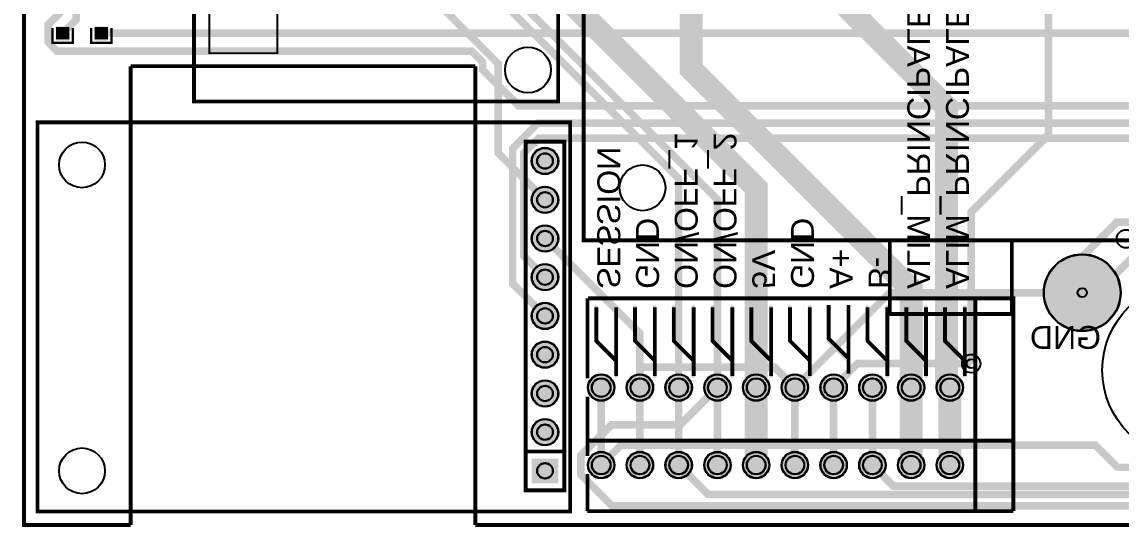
# Model space of a CAD drawing. Header units: millimetres. Extents: x 0 to 119, y 0 to 95.
# Drawn here: x -0.1 to 71.9, y -0.1 to 33 of the extents above; entities that cross this region are included whole.
import ezdxf

# ---------------------------------------------------------------- set-up
doc = ezdxf.new("R2010")
doc.units = ezdxf.units.MM
for name, color, linetype, true_color in [('BoardOutLine', 7, 'Continuous', 0xff00ff), ('BottomLayer', 7, 'Continuous', 0x0000ff), ('BottomSilkLayer', 7, 'Continuous', 0x66cc33), ('BottomSolderMaskLayer', 7, 'Continuous', 0xaa00ff), ('Document', 7, 'Continuous', 0xffffff), ('Hole', 7, 'Continuous', 0x222222), ('Multi-Layer', 7, 'Continuous', 0xc0c0c0), ('TopLayer', 7, 'Continuous', 0xff0000), ('TopPasteMaskLayer', 7, 'Continuous', 0x808080), ('TopSilkLayer', 7, 'Continuous', 0xffcc00), ('TopSolderMaskLayer', 7, 'Continuous', 0x800080)]:
    doc.layers.add(name, color=color, linetype=linetype, true_color=true_color)
doc.styles.get("Standard").update_dxf_attribs({"font": 'arial.ttf'})

msp = doc.modelspace()

# ---------------------------------------------------------------- hatches: boundary and pattern name
at = {"layer": 'BottomSolderMaskLayer'}
for points in [[(33.288, 23.876, 1), (35.038, 23.876, 1)], [(33.288, 21.336, 1), (35.038, 21.336, 1)], [(33.288, 18.796, 1), (35.038, 18.796, 1)], [(66.859, 15.24, 1), (71.909, 15.24, 1)], [(33.288, 16.256, 1), (35.038, 16.256, 1)], [(33.288, 13.716, 1), (35.038, 13.716, 1)], [(33.288, 11.176, 1), (35.038, 11.176, 1)], [(33.288, 8.636, 1), (35.038, 8.636, 1)], [(36.971, 9.017, 1), (38.721, 9.017, 1)], [(39.511, 9.017, 1), (41.261, 9.017, 1)], [(42.051, 9.017, 1), (43.801, 9.017, 1)], [(44.591, 9.017, 1), (46.341, 9.017, 1)], [(47.131, 9.017, 1), (48.881, 9.017, 1)], [(49.671, 9.017, 1), (51.421, 9.017, 1)], [(52.211, 9.017, 1), (53.961, 9.017, 1)], [(54.751, 9.017, 1), (56.501, 9.017, 1)], [(57.291, 9.017, 1), (59.041, 9.017, 1)], [(59.831, 9.017, 1), (61.581, 9.017, 1)], [(33.288, 6.096, 1), (35.038, 6.096, 1)], [(33.286, 2.745), (33.286, 4.367), (35.04, 4.367), (35.04, 2.745)], [(36.971, 3.937, 1), (38.721, 3.937, 1)], [(39.511, 3.937, 1), (41.261, 3.937, 1)], [(42.051, 3.937, 1), (43.801, 3.937, 1)], [(44.591, 3.937, 1), (46.341, 3.937, 1)], [(47.131, 3.937, 1), (48.881, 3.937, 1)], [(49.671, 3.937, 1), (51.421, 3.937, 1)], [(52.211, 3.937, 1), (53.961, 3.937, 1)], [(54.751, 3.937, 1), (56.501, 3.937, 1)], [(57.291, 3.937, 1), (59.041, 3.937, 1)], [(59.831, 3.937, 1), (61.581, 3.937, 1)]]:
    msp.add_hatch(color=256, dxfattribs=at).paths.add_polyline_path(points)
at = {"layer": 'Document'}
for points in [[(38.947, 10.486), (38.947, 10.786), (38.946, 10.803), (38.942, 10.819), (38.937, 10.835), (38.93, 10.849), (38.92, 10.863), (38.909, 10.876), (37.647, 12.139), (37.647, 14.286), (37.646, 14.303), (37.642, 14.319), (37.637, 14.335), (37.63, 14.349), (37.62, 14.363), (37.609, 14.376), (37.597, 14.387), (37.583, 14.396), (37.568, 14.403), (37.553, 14.409), (37.536, 14.412), (37.52, 14.413), (37.503, 14.412), (37.487, 14.409), (37.471, 14.403), (37.456, 14.396), (37.442, 14.387), (37.43, 14.376), (37.419, 14.363), (37.41, 14.349), (37.402, 14.335), (37.397, 14.319), (37.394, 14.303), (37.393, 14.286), (37.393, 12.086), (37.394, 12.069), (37.397, 12.053), (37.402, 12.037), (37.41, 12.022), (37.419, 12.009), (37.43, 11.996), (38.693, 10.733), (38.693, 10.486), (38.694, 10.469), (38.697, 10.453), (38.702, 10.437), (38.71, 10.422), (38.719, 10.409), (38.73, 10.396), (38.742, 10.385), (38.756, 10.376), (38.771, 10.369), (38.787, 10.363), (38.803, 10.36), (38.82, 10.359), (38.836, 10.36), (38.853, 10.363), (38.868, 10.369), (38.883, 10.376), (38.897, 10.385), (38.909, 10.396), (38.92, 10.409), (38.93, 10.422), (38.937, 10.437), (38.942, 10.453), (38.946, 10.469), (38.947, 10.486)], [(38.947, 10.616), (38.947, 14.286), (38.946, 14.303), (38.942, 14.319), (38.937, 14.335), (38.93, 14.349), (38.92, 14.363), (38.909, 14.376), (38.897, 14.387), (38.883, 14.396), (38.868, 14.403), (38.853, 14.409), (38.836, 14.412), (38.82, 14.413), (38.803, 14.412), (38.787, 14.409), (38.771, 14.403), (38.756, 14.396), (38.742, 14.387), (38.73, 14.376), (38.719, 14.363), (38.71, 14.349), (38.702, 14.335), (38.697, 14.319), (38.694, 14.303), (38.693, 14.286), (38.693, 10.616), (38.694, 10.599), (38.697, 10.583), (38.702, 10.567), (38.71, 10.552), (38.719, 10.538), (38.73, 10.526), (38.742, 10.515), (38.756, 10.506), (38.771, 10.498), (38.787, 10.493), (38.803, 10.49), (38.82, 10.489), (38.836, 10.49), (38.853, 10.493), (38.868, 10.498), (38.883, 10.506), (38.897, 10.515), (38.909, 10.526), (38.92, 10.538), (38.93, 10.552), (38.937, 10.567), (38.942, 10.583), (38.946, 10.599), (38.947, 10.616)], [(41.487, 10.486), (41.487, 10.786), (41.486, 10.803), (41.482, 10.819), (41.477, 10.835), (41.47, 10.849), (41.46, 10.863), (41.45, 10.876), (40.187, 12.139), (40.187, 14.286), (40.186, 14.303), (40.182, 14.319), (40.177, 14.335), (40.17, 14.349), (40.16, 14.363), (40.149, 14.376), (40.137, 14.387), (40.123, 14.396), (40.108, 14.403), (40.093, 14.409), (40.076, 14.412), (40.06, 14.413), (40.043, 14.412), (40.027, 14.409), (40.011, 14.403), (39.996, 14.396), (39.982, 14.387), (39.97, 14.376), (39.959, 14.363), (39.95, 14.349), (39.942, 14.335), (39.937, 14.319), (39.934, 14.303), (39.933, 14.286), (39.933, 12.086), (39.934, 12.069), (39.937, 12.053), (39.942, 12.037), (39.95, 12.022), (39.959, 12.009), (39.97, 11.996), (41.233, 10.733), (41.233, 10.486), (41.234, 10.469), (41.237, 10.453), (41.242, 10.437), (41.25, 10.422), (41.259, 10.409), (41.27, 10.396), (41.282, 10.385), (41.296, 10.376), (41.311, 10.369), (41.327, 10.363), (41.343, 10.36), (41.36, 10.359), (41.376, 10.36), (41.393, 10.363), (41.408, 10.369), (41.423, 10.376), (41.437, 10.385), (41.449, 10.396), (41.46, 10.409), (41.47, 10.422), (41.477, 10.437), (41.482, 10.453), (41.486, 10.469), (41.487, 10.486)], [(41.487, 10.616), (41.487, 14.286), (41.486, 14.303), (41.482, 14.319), (41.477, 14.335), (41.47, 14.349), (41.46, 14.363), (41.449, 14.376), (41.437, 14.387), (41.423, 14.396), (41.408, 14.403), (41.393, 14.409), (41.376, 14.412), (41.36, 14.413), (41.343, 14.412), (41.327, 14.409), (41.311, 14.403), (41.296, 14.396), (41.282, 14.387), (41.27, 14.376), (41.259, 14.363), (41.25, 14.349), (41.242, 14.335), (41.237, 14.319), (41.234, 14.303), (41.233, 14.286), (41.233, 10.616), (41.234, 10.599), (41.237, 10.583), (41.242, 10.567), (41.25, 10.552), (41.259, 10.538), (41.27, 10.526), (41.282, 10.515), (41.296, 10.506), (41.311, 10.498), (41.327, 10.493), (41.343, 10.49), (41.36, 10.489), (41.376, 10.49), (41.393, 10.493), (41.408, 10.498), (41.423, 10.506), (41.437, 10.515), (41.449, 10.526), (41.46, 10.538), (41.47, 10.552), (41.477, 10.567), (41.482, 10.583), (41.486, 10.599), (41.487, 10.616)], [(44.027, 10.486), (44.027, 10.786), (44.026, 10.803), (44.022, 10.819), (44.017, 10.835), (44.01, 10.849), (44, 10.863), (43.99, 10.876), (42.727, 12.139), (42.727, 14.286), (42.726, 14.303), (42.722, 14.319), (42.717, 14.335), (42.71, 14.349), (42.7, 14.363), (42.689, 14.376), (42.677, 14.387), (42.663, 14.396), (42.648, 14.403), (42.633, 14.409), (42.616, 14.412), (42.6, 14.413), (42.583, 14.412), (42.567, 14.409), (42.551, 14.403), (42.536, 14.396), (42.522, 14.387), (42.51, 14.376), (42.499, 14.363), (42.49, 14.349), (42.482, 14.335), (42.477, 14.319), (42.474, 14.303), (42.473, 14.286), (42.473, 12.086), (42.474, 12.069), (42.477, 12.053), (42.482, 12.037), (42.49, 12.022), (42.499, 12.009), (42.51, 11.996), (43.773, 10.733), (43.773, 10.486), (43.774, 10.469), (43.777, 10.453), (43.782, 10.437), (43.79, 10.422), (43.799, 10.409), (43.81, 10.396), (43.822, 10.385), (43.836, 10.376), (43.851, 10.369), (43.867, 10.363), (43.883, 10.36), (43.9, 10.359), (43.916, 10.36), (43.933, 10.363), (43.948, 10.369), (43.963, 10.376), (43.977, 10.385), (43.989, 10.396), (44, 10.409), (44.01, 10.422), (44.017, 10.437), (44.022, 10.453), (44.026, 10.469), (44.027, 10.486)], [(44.027, 10.616), (44.027, 14.286), (44.026, 14.303), (44.022, 14.319), (44.017, 14.335), (44.01, 14.349), (44, 14.363), (43.989, 14.376), (43.977, 14.387), (43.963, 14.396), (43.948, 14.403), (43.933, 14.409), (43.916, 14.412), (43.9, 14.413), (43.883, 14.412), (43.867, 14.409), (43.851, 14.403), (43.836, 14.396), (43.822, 14.387), (43.81, 14.376), (43.799, 14.363), (43.79, 14.349), (43.782, 14.335), (43.777, 14.319), (43.774, 14.303), (43.773, 14.286), (43.773, 10.616), (43.774, 10.599), (43.777, 10.583), (43.782, 10.567), (43.79, 10.552), (43.799, 10.538), (43.81, 10.526), (43.822, 10.515), (43.836, 10.506), (43.851, 10.498), (43.867, 10.493), (43.883, 10.49), (43.9, 10.489), (43.916, 10.49), (43.933, 10.493), (43.948, 10.498), (43.963, 10.506), (43.977, 10.515), (43.989, 10.526), (44, 10.538), (44.01, 10.552), (44.017, 10.567), (44.022, 10.583), (44.026, 10.599), (44.027, 10.616)], [(46.567, 10.486), (46.567, 10.786), (46.566, 10.803), (46.562, 10.819), (46.557, 10.835), (46.55, 10.849), (46.54, 10.863), (46.53, 10.876), (45.267, 12.139), (45.267, 14.286), (45.266, 14.303), (45.262, 14.319), (45.257, 14.335), (45.25, 14.349), (45.24, 14.363), (45.23, 14.376), (45.217, 14.387), (45.203, 14.396), (45.188, 14.403), (45.173, 14.409), (45.156, 14.412), (45.14, 14.413), (45.123, 14.412), (45.107, 14.409), (45.091, 14.403), (45.076, 14.396), (45.062, 14.387), (45.05, 14.376), (45.039, 14.363), (45.03, 14.349), (45.022, 14.335), (45.017, 14.319), (45.014, 14.303), (45.013, 14.286), (45.013, 12.086), (45.014, 12.069), (45.017, 12.053), (45.022, 12.037), (45.03, 12.022), (45.039, 12.009), (45.05, 11.996), (46.313, 10.733), (46.313, 10.486), (46.314, 10.469), (46.317, 10.453), (46.322, 10.437), (46.33, 10.422), (46.339, 10.409), (46.35, 10.396), (46.362, 10.385), (46.376, 10.376), (46.391, 10.369), (46.407, 10.363), (46.423, 10.36), (46.44, 10.359), (46.456, 10.36), (46.473, 10.363), (46.488, 10.369), (46.503, 10.376), (46.517, 10.385), (46.53, 10.396), (46.54, 10.409), (46.55, 10.422), (46.557, 10.437), (46.562, 10.453), (46.566, 10.469), (46.567, 10.486)], [(46.567, 10.616), (46.567, 14.286), (46.566, 14.303), (46.562, 14.319), (46.557, 14.335), (46.55, 14.349), (46.54, 14.363), (46.53, 14.376), (46.517, 14.387), (46.503, 14.396), (46.488, 14.403), (46.473, 14.409), (46.456, 14.412), (46.44, 14.413), (46.423, 14.412), (46.407, 14.409), (46.391, 14.403), (46.376, 14.396), (46.362, 14.387), (46.35, 14.376), (46.339, 14.363), (46.33, 14.349), (46.322, 14.335), (46.317, 14.319), (46.314, 14.303), (46.313, 14.286), (46.313, 10.616), (46.314, 10.599), (46.317, 10.583), (46.322, 10.567), (46.33, 10.552), (46.339, 10.538), (46.35, 10.526), (46.362, 10.515), (46.376, 10.506), (46.391, 10.498), (46.407, 10.493), (46.423, 10.49), (46.44, 10.489), (46.456, 10.49), (46.473, 10.493), (46.488, 10.498), (46.503, 10.506), (46.517, 10.515), (46.53, 10.526), (46.54, 10.538), (46.55, 10.552), (46.557, 10.567), (46.562, 10.583), (46.566, 10.599), (46.567, 10.616)], [(49.107, 10.486), (49.107, 10.786), (49.106, 10.803), (49.102, 10.819), (49.097, 10.835), (49.09, 10.849), (49.08, 10.863), (49.07, 10.876), (47.807, 12.139), (47.807, 14.286), (47.806, 14.303), (47.802, 14.319), (47.797, 14.335), (47.79, 14.349), (47.78, 14.363), (47.77, 14.376), (47.757, 14.387), (47.743, 14.396), (47.728, 14.403), (47.713, 14.409), (47.696, 14.412), (47.68, 14.413), (47.663, 14.412), (47.647, 14.409), (47.631, 14.403), (47.616, 14.396), (47.602, 14.387), (47.59, 14.376), (47.579, 14.363), (47.57, 14.349), (47.562, 14.335), (47.557, 14.319), (47.554, 14.303), (47.553, 14.286), (47.553, 12.086), (47.554, 12.069), (47.557, 12.053), (47.562, 12.037), (47.57, 12.022), (47.579, 12.009), (47.59, 11.996), (48.853, 10.733), (48.853, 10.486), (48.854, 10.469), (48.857, 10.453), (48.862, 10.437), (48.87, 10.422), (48.879, 10.409), (48.89, 10.396), (48.902, 10.385), (48.916, 10.376), (48.931, 10.369), (48.947, 10.363), (48.963, 10.36), (48.98, 10.359), (48.996, 10.36), (49.013, 10.363), (49.028, 10.369), (49.043, 10.376), (49.057, 10.385), (49.07, 10.396), (49.08, 10.409), (49.09, 10.422), (49.097, 10.437), (49.102, 10.453), (49.106, 10.469), (49.107, 10.486)], [(49.107, 10.616), (49.107, 14.286), (49.106, 14.303), (49.102, 14.319), (49.097, 14.335), (49.09, 14.349), (49.08, 14.363), (49.07, 14.376), (49.057, 14.387), (49.043, 14.396), (49.028, 14.403), (49.013, 14.409), (48.996, 14.412), (48.98, 14.413), (48.963, 14.412), (48.947, 14.409), (48.931, 14.403), (48.916, 14.396), (48.902, 14.387), (48.89, 14.376), (48.879, 14.363), (48.87, 14.349), (48.862, 14.335), (48.857, 14.319), (48.854, 14.303), (48.853, 14.286), (48.853, 10.616), (48.854, 10.599), (48.857, 10.583), (48.862, 10.567), (48.87, 10.552), (48.879, 10.538), (48.89, 10.526), (48.902, 10.515), (48.916, 10.506), (48.931, 10.498), (48.947, 10.493), (48.963, 10.49), (48.98, 10.489), (48.996, 10.49), (49.013, 10.493), (49.028, 10.498), (49.043, 10.506), (49.057, 10.515), (49.07, 10.526), (49.08, 10.538), (49.09, 10.552), (49.097, 10.567), (49.102, 10.583), (49.106, 10.599), (49.107, 10.616)], [(51.647, 10.486), (51.647, 10.786), (51.646, 10.803), (51.642, 10.819), (51.637, 10.835), (51.63, 10.849), (51.621, 10.863), (51.61, 10.876), (50.347, 12.139), (50.347, 14.286), (50.346, 14.303), (50.342, 14.319), (50.337, 14.335), (50.33, 14.349), (50.32, 14.363), (50.31, 14.376), (50.297, 14.387), (50.283, 14.396), (50.268, 14.403), (50.253, 14.409), (50.236, 14.412), (50.22, 14.413), (50.203, 14.412), (50.187, 14.409), (50.171, 14.403), (50.156, 14.396), (50.142, 14.387), (50.13, 14.376), (50.119, 14.363), (50.11, 14.349), (50.102, 14.335), (50.097, 14.319), (50.094, 14.303), (50.093, 14.286), (50.093, 12.086), (50.094, 12.069), (50.097, 12.053), (50.102, 12.037), (50.11, 12.022), (50.119, 12.009), (50.13, 11.996), (51.393, 10.733), (51.393, 10.486), (51.394, 10.469), (51.397, 10.453), (51.402, 10.437), (51.41, 10.422), (51.419, 10.409), (51.43, 10.396), (51.442, 10.385), (51.456, 10.376), (51.471, 10.369), (51.487, 10.363), (51.503, 10.36), (51.52, 10.359), (51.536, 10.36), (51.553, 10.363), (51.568, 10.369), (51.583, 10.376), (51.597, 10.385), (51.61, 10.396), (51.62, 10.409), (51.63, 10.422), (51.637, 10.437), (51.642, 10.453), (51.646, 10.469), (51.647, 10.486)], [(51.647, 10.616), (51.647, 14.286), (51.646, 14.303), (51.642, 14.319), (51.637, 14.335), (51.63, 14.349), (51.62, 14.363), (51.61, 14.376), (51.597, 14.387), (51.583, 14.396), (51.568, 14.403), (51.553, 14.409), (51.536, 14.412), (51.52, 14.413), (51.503, 14.412), (51.487, 14.409), (51.471, 14.403), (51.456, 14.396), (51.442, 14.387), (51.43, 14.376), (51.419, 14.363), (51.41, 14.349), (51.402, 14.335), (51.397, 14.319), (51.394, 14.303), (51.393, 14.286), (51.393, 10.616), (51.394, 10.599), (51.397, 10.583), (51.402, 10.567), (51.41, 10.552), (51.419, 10.538), (51.43, 10.526), (51.442, 10.515), (51.456, 10.506), (51.471, 10.498), (51.487, 10.493), (51.503, 10.49), (51.52, 10.489), (51.536, 10.49), (51.553, 10.493), (51.568, 10.498), (51.583, 10.506), (51.597, 10.515), (51.61, 10.526), (51.62, 10.538), (51.63, 10.552), (51.637, 10.567), (51.642, 10.583), (51.646, 10.599), (51.647, 10.616)], [(54.187, 10.486), (54.187, 10.786), (54.186, 10.803), (54.182, 10.819), (54.177, 10.835), (54.17, 10.849), (54.16, 10.863), (54.15, 10.876), (52.887, 12.139), (52.887, 14.286), (52.886, 14.303), (52.882, 14.319), (52.877, 14.335), (52.87, 14.349), (52.86, 14.363), (52.85, 14.376), (52.837, 14.387), (52.823, 14.396), (52.808, 14.403), (52.793, 14.409), (52.776, 14.412), (52.76, 14.413), (52.743, 14.412), (52.727, 14.409), (52.711, 14.403), (52.696, 14.396), (52.682, 14.387), (52.67, 14.376), (52.659, 14.363), (52.65, 14.349), (52.642, 14.335), (52.637, 14.319), (52.634, 14.303), (52.633, 14.286), (52.633, 12.086), (52.634, 12.069), (52.637, 12.053), (52.642, 12.037), (52.65, 12.022), (52.659, 12.009), (52.67, 11.996), (53.933, 10.733), (53.933, 10.486), (53.934, 10.469), (53.937, 10.453), (53.942, 10.437), (53.95, 10.422), (53.959, 10.409), (53.97, 10.396), (53.982, 10.385), (53.996, 10.376), (54.011, 10.369), (54.027, 10.363), (54.043, 10.36), (54.06, 10.359), (54.076, 10.36), (54.093, 10.363), (54.108, 10.369), (54.123, 10.376), (54.137, 10.385), (54.15, 10.396), (54.16, 10.409), (54.17, 10.422), (54.177, 10.437), (54.182, 10.453), (54.186, 10.469), (54.187, 10.486)], [(54.187, 10.616), (54.187, 14.286), (54.186, 14.303), (54.182, 14.319), (54.177, 14.335), (54.17, 14.349), (54.16, 14.363), (54.15, 14.376), (54.137, 14.387), (54.123, 14.396), (54.108, 14.403), (54.093, 14.409), (54.076, 14.412), (54.06, 14.413), (54.043, 14.412), (54.027, 14.409), (54.011, 14.403), (53.996, 14.396), (53.982, 14.387), (53.97, 14.376), (53.959, 14.363), (53.95, 14.349), (53.942, 14.335), (53.937, 14.319), (53.934, 14.303), (53.933, 14.286), (53.933, 10.616), (53.934, 10.599), (53.937, 10.583), (53.942, 10.567), (53.95, 10.552), (53.959, 10.538), (53.97, 10.526), (53.982, 10.515), (53.996, 10.506), (54.011, 10.498), (54.027, 10.493), (54.043, 10.49), (54.06, 10.489), (54.076, 10.49), (54.093, 10.493), (54.108, 10.498), (54.123, 10.506), (54.137, 10.515), (54.15, 10.526), (54.16, 10.538), (54.17, 10.552), (54.177, 10.567), (54.182, 10.583), (54.186, 10.599), (54.187, 10.616)], [(56.727, 10.486), (56.727, 10.786), (56.726, 10.803), (56.722, 10.819), (56.717, 10.835), (56.71, 10.849), (56.7, 10.863), (56.69, 10.876), (55.427, 12.139), (55.427, 14.286), (55.426, 14.303), (55.422, 14.319), (55.417, 14.335), (55.41, 14.349), (55.4, 14.363), (55.39, 14.376), (55.377, 14.387), (55.363, 14.396), (55.348, 14.403), (55.333, 14.409), (55.316, 14.412), (55.3, 14.413), (55.283, 14.412), (55.267, 14.409), (55.251, 14.403), (55.236, 14.396), (55.222, 14.387), (55.21, 14.376), (55.199, 14.363), (55.19, 14.349), (55.182, 14.335), (55.177, 14.319), (55.174, 14.303), (55.173, 14.286), (55.173, 12.086), (55.174, 12.069), (55.177, 12.053), (55.182, 12.037), (55.19, 12.022), (55.199, 12.009), (55.21, 11.996), (56.473, 10.733), (56.473, 10.486), (56.474, 10.469), (56.477, 10.453), (56.482, 10.437), (56.49, 10.422), (56.499, 10.409), (56.51, 10.396), (56.522, 10.385), (56.536, 10.376), (56.551, 10.369), (56.567, 10.363), (56.583, 10.36), (56.6, 10.359), (56.616, 10.36), (56.633, 10.363), (56.648, 10.369), (56.663, 10.376), (56.677, 10.385), (56.69, 10.396), (56.7, 10.409), (56.71, 10.422), (56.717, 10.437), (56.722, 10.453), (56.726, 10.469), (56.727, 10.486)], [(56.727, 10.616), (56.727, 14.286), (56.726, 14.303), (56.722, 14.319), (56.717, 14.335), (56.71, 14.349), (56.7, 14.363), (56.69, 14.376), (56.677, 14.387), (56.663, 14.396), (56.648, 14.403), (56.633, 14.409), (56.616, 14.412), (56.6, 14.413), (56.583, 14.412), (56.567, 14.409), (56.551, 14.403), (56.536, 14.396), (56.522, 14.387), (56.51, 14.376), (56.499, 14.363), (56.49, 14.349), (56.482, 14.335), (56.477, 14.319), (56.474, 14.303), (56.473, 14.286), (56.473, 10.616), (56.474, 10.599), (56.477, 10.583), (56.482, 10.567), (56.49, 10.552), (56.499, 10.538), (56.51, 10.526), (56.522, 10.515), (56.536, 10.506), (56.551, 10.498), (56.567, 10.493), (56.583, 10.49), (56.6, 10.489), (56.616, 10.49), (56.633, 10.493), (56.648, 10.498), (56.663, 10.506), (56.677, 10.515), (56.69, 10.526), (56.7, 10.538), (56.71, 10.552), (56.717, 10.567), (56.722, 10.583), (56.726, 10.599), (56.727, 10.616)], [(59.267, 10.486), (59.267, 10.786), (59.266, 10.803), (59.262, 10.819), (59.257, 10.835), (59.25, 10.849), (59.24, 10.863), (59.23, 10.876), (57.967, 12.139), (57.967, 14.286), (57.966, 14.303), (57.962, 14.319), (57.957, 14.335), (57.95, 14.349), (57.94, 14.363), (57.93, 14.376), (57.917, 14.387), (57.903, 14.396), (57.888, 14.403), (57.873, 14.409), (57.856, 14.412), (57.84, 14.413), (57.823, 14.412), (57.807, 14.409), (57.791, 14.403), (57.776, 14.396), (57.762, 14.387), (57.75, 14.376), (57.739, 14.363), (57.73, 14.349), (57.722, 14.335), (57.717, 14.319), (57.714, 14.303), (57.713, 14.286), (57.713, 12.086), (57.714, 12.069), (57.717, 12.053), (57.722, 12.037), (57.73, 12.022), (57.739, 12.009), (57.75, 11.996), (59.013, 10.733), (59.013, 10.486), (59.014, 10.469), (59.017, 10.453), (59.022, 10.437), (59.03, 10.422), (59.039, 10.409), (59.05, 10.396), (59.062, 10.385), (59.076, 10.376), (59.091, 10.369), (59.107, 10.363), (59.123, 10.36), (59.14, 10.359), (59.156, 10.36), (59.173, 10.363), (59.188, 10.369), (59.203, 10.376), (59.217, 10.385), (59.23, 10.396), (59.24, 10.409), (59.25, 10.422), (59.257, 10.437), (59.262, 10.453), (59.266, 10.469), (59.267, 10.486)], [(59.267, 10.616), (59.267, 14.286), (59.266, 14.303), (59.262, 14.319), (59.257, 14.335), (59.25, 14.349), (59.24, 14.363), (59.23, 14.376), (59.217, 14.387), (59.203, 14.396), (59.188, 14.403), (59.173, 14.409), (59.156, 14.412), (59.14, 14.413), (59.123, 14.412), (59.107, 14.409), (59.091, 14.403), (59.076, 14.396), (59.062, 14.387), (59.05, 14.376), (59.039, 14.363), (59.03, 14.349), (59.022, 14.335), (59.017, 14.319), (59.014, 14.303), (59.013, 14.286), (59.013, 10.616), (59.014, 10.599), (59.017, 10.583), (59.022, 10.567), (59.03, 10.552), (59.039, 10.538), (59.05, 10.526), (59.062, 10.515), (59.076, 10.506), (59.091, 10.498), (59.107, 10.493), (59.123, 10.49), (59.14, 10.489), (59.156, 10.49), (59.173, 10.493), (59.188, 10.498), (59.203, 10.506), (59.217, 10.515), (59.23, 10.526), (59.24, 10.538), (59.25, 10.552), (59.257, 10.567), (59.262, 10.583), (59.266, 10.599), (59.267, 10.616)], [(61.807, 10.486), (61.807, 10.786), (61.806, 10.803), (61.802, 10.819), (61.797, 10.835), (61.79, 10.849), (61.78, 10.863), (61.77, 10.876), (60.507, 12.139), (60.507, 14.286), (60.506, 14.303), (60.502, 14.319), (60.497, 14.335), (60.49, 14.349), (60.48, 14.363), (60.47, 14.376), (60.457, 14.387), (60.443, 14.396), (60.428, 14.403), (60.413, 14.409), (60.396, 14.412), (60.38, 14.413), (60.363, 14.412), (60.347, 14.409), (60.331, 14.403), (60.316, 14.396), (60.302, 14.387), (60.29, 14.376), (60.279, 14.363), (60.27, 14.349), (60.262, 14.335), (60.257, 14.319), (60.254, 14.303), (60.253, 14.286), (60.253, 12.086), (60.254, 12.069), (60.257, 12.053), (60.262, 12.037), (60.27, 12.022), (60.279, 12.009), (60.29, 11.996), (61.553, 10.733), (61.553, 10.486), (61.554, 10.469), (61.557, 10.453), (61.562, 10.437), (61.57, 10.422), (61.579, 10.409), (61.59, 10.396), (61.602, 10.385), (61.616, 10.376), (61.631, 10.369), (61.647, 10.363), (61.663, 10.36), (61.68, 10.359), (61.696, 10.36), (61.713, 10.363), (61.728, 10.369), (61.743, 10.376), (61.757, 10.385), (61.77, 10.396), (61.78, 10.409), (61.79, 10.422), (61.797, 10.437), (61.802, 10.453), (61.806, 10.469), (61.807, 10.486)], [(61.807, 10.616), (61.807, 14.286), (61.806, 14.303), (61.802, 14.319), (61.797, 14.335), (61.79, 14.349), (61.78, 14.363), (61.77, 14.376), (61.757, 14.387), (61.743, 14.396), (61.728, 14.403), (61.713, 14.409), (61.696, 14.412), (61.68, 14.413), (61.663, 14.412), (61.647, 14.409), (61.631, 14.403), (61.616, 14.396), (61.602, 14.387), (61.59, 14.376), (61.579, 14.363), (61.57, 14.349), (61.562, 14.335), (61.557, 14.319), (61.554, 14.303), (61.553, 14.286), (61.553, 10.616), (61.554, 10.599), (61.557, 10.583), (61.562, 10.567), (61.57, 10.552), (61.579, 10.538), (61.59, 10.526), (61.602, 10.515), (61.616, 10.506), (61.631, 10.498), (61.647, 10.493), (61.663, 10.49), (61.68, 10.489), (61.696, 10.49), (61.713, 10.493), (61.728, 10.498), (61.743, 10.506), (61.757, 10.515), (61.77, 10.526), (61.78, 10.538), (61.79, 10.552), (61.797, 10.567), (61.802, 10.583), (61.806, 10.599), (61.807, 10.616)], [(38.693, 10.486), (38.693, 9.786), (38.694, 9.769), (38.697, 9.753), (38.702, 9.737), (38.71, 9.722), (38.719, 9.709), (38.73, 9.696), (38.742, 9.685), (38.756, 9.676), (38.771, 9.669), (38.787, 9.663), (38.803, 9.66), (38.82, 9.659), (38.836, 9.66), (38.853, 9.663), (38.868, 9.669), (38.883, 9.676), (38.897, 9.685), (38.909, 9.696), (38.92, 9.709), (38.93, 9.722), (38.937, 9.737), (38.942, 9.753), (38.946, 9.769), (38.947, 9.786), (38.947, 10.486), (38.946, 10.502), (38.942, 10.519), (38.937, 10.535), (38.93, 10.549), (38.92, 10.563), (38.909, 10.576), (38.897, 10.587), (38.883, 10.596), (38.868, 10.603), (38.853, 10.609), (38.836, 10.612), (38.82, 10.613), (38.803, 10.612), (38.787, 10.609), (38.771, 10.603), (38.756, 10.596), (38.742, 10.587), (38.73, 10.576), (38.719, 10.563), (38.71, 10.549), (38.702, 10.535), (38.697, 10.519), (38.694, 10.502), (38.693, 10.486)], [(41.233, 10.486), (41.233, 9.786), (41.234, 9.769), (41.237, 9.753), (41.242, 9.737), (41.25, 9.722), (41.259, 9.709), (41.27, 9.696), (41.282, 9.685), (41.296, 9.676), (41.311, 9.669), (41.327, 9.663), (41.343, 9.66), (41.36, 9.659), (41.376, 9.66), (41.393, 9.663), (41.408, 9.669), (41.423, 9.676), (41.437, 9.685), (41.449, 9.696), (41.46, 9.709), (41.47, 9.722), (41.477, 9.737), (41.482, 9.753), (41.486, 9.769), (41.487, 9.786), (41.487, 10.486), (41.486, 10.502), (41.482, 10.519), (41.477, 10.535), (41.47, 10.549), (41.46, 10.563), (41.449, 10.576), (41.437, 10.587), (41.423, 10.596), (41.408, 10.603), (41.393, 10.609), (41.376, 10.612), (41.36, 10.613), (41.343, 10.612), (41.327, 10.609), (41.311, 10.603), (41.296, 10.596), (41.282, 10.587), (41.27, 10.576), (41.259, 10.563), (41.25, 10.549), (41.242, 10.535), (41.237, 10.519), (41.234, 10.502), (41.233, 10.486)], [(43.773, 10.486), (43.773, 9.786), (43.774, 9.769), (43.777, 9.753), (43.782, 9.737), (43.79, 9.722), (43.799, 9.709), (43.81, 9.696), (43.822, 9.685), (43.836, 9.676), (43.851, 9.669), (43.867, 9.663), (43.883, 9.66), (43.9, 9.659), (43.916, 9.66), (43.933, 9.663), (43.948, 9.669), (43.963, 9.676), (43.977, 9.685), (43.989, 9.696), (44, 9.709), (44.01, 9.722), (44.017, 9.737), (44.022, 9.753), (44.026, 9.769), (44.027, 9.786), (44.027, 10.486), (44.026, 10.502), (44.022, 10.519), (44.017, 10.535), (44.01, 10.549), (44, 10.563), (43.989, 10.576), (43.977, 10.587), (43.963, 10.596), (43.948, 10.603), (43.933, 10.609), (43.916, 10.612), (43.9, 10.613), (43.883, 10.612), (43.867, 10.609), (43.851, 10.603), (43.836, 10.596), (43.822, 10.587), (43.81, 10.576), (43.799, 10.563), (43.79, 10.549), (43.782, 10.535), (43.777, 10.519), (43.774, 10.502), (43.773, 10.486)], [(46.313, 10.486), (46.313, 9.786), (46.314, 9.769), (46.317, 9.753), (46.322, 9.737), (46.33, 9.722), (46.339, 9.709), (46.35, 9.696), (46.362, 9.685), (46.376, 9.676), (46.391, 9.669), (46.407, 9.663), (46.423, 9.66), (46.44, 9.659), (46.456, 9.66), (46.473, 9.663), (46.488, 9.669), (46.503, 9.676), (46.517, 9.685), (46.53, 9.696), (46.54, 9.709), (46.55, 9.722), (46.557, 9.737), (46.562, 9.753), (46.566, 9.769), (46.567, 9.786), (46.567, 10.486), (46.566, 10.502), (46.562, 10.519), (46.557, 10.535), (46.55, 10.549), (46.54, 10.563), (46.53, 10.576), (46.517, 10.587), (46.503, 10.596), (46.488, 10.603), (46.473, 10.609), (46.456, 10.612), (46.44, 10.613), (46.423, 10.612), (46.407, 10.609), (46.391, 10.603), (46.376, 10.596), (46.362, 10.587), (46.35, 10.576), (46.339, 10.563), (46.33, 10.549), (46.322, 10.535), (46.317, 10.519), (46.314, 10.502), (46.313, 10.486)], [(48.853, 10.486), (48.853, 9.786), (48.854, 9.769), (48.857, 9.753), (48.862, 9.737), (48.87, 9.722), (48.879, 9.709), (48.89, 9.696), (48.902, 9.685), (48.916, 9.676), (48.931, 9.669), (48.947, 9.663), (48.963, 9.66), (48.98, 9.659), (48.996, 9.66), (49.013, 9.663), (49.028, 9.669), (49.043, 9.676), (49.057, 9.685), (49.07, 9.696), (49.08, 9.709), (49.09, 9.722), (49.097, 9.737), (49.102, 9.753), (49.106, 9.769), (49.107, 9.786), (49.107, 10.486), (49.106, 10.502), (49.102, 10.519), (49.097, 10.535), (49.09, 10.549), (49.08, 10.563), (49.07, 10.576), (49.057, 10.587), (49.043, 10.596), (49.028, 10.603), (49.013, 10.609), (48.996, 10.612), (48.98, 10.613), (48.963, 10.612), (48.947, 10.609), (48.931, 10.603), (48.916, 10.596), (48.902, 10.587), (48.89, 10.576), (48.879, 10.563), (48.87, 10.549), (48.862, 10.535), (48.857, 10.519), (48.854, 10.502), (48.853, 10.486)], [(51.393, 10.486), (51.393, 9.786), (51.394, 9.769), (51.397, 9.753), (51.402, 9.737), (51.41, 9.722), (51.419, 9.709), (51.43, 9.696), (51.442, 9.685), (51.456, 9.676), (51.471, 9.669), (51.487, 9.663), (51.503, 9.66), (51.52, 9.659), (51.536, 9.66), (51.553, 9.663), (51.568, 9.669), (51.583, 9.676), (51.597, 9.685), (51.61, 9.696), (51.62, 9.709), (51.63, 9.722), (51.637, 9.737), (51.642, 9.753), (51.646, 9.769), (51.647, 9.786), (51.647, 10.486), (51.646, 10.502), (51.642, 10.519), (51.637, 10.535), (51.63, 10.549), (51.62, 10.563), (51.61, 10.576), (51.597, 10.587), (51.583, 10.596), (51.568, 10.603), (51.553, 10.609), (51.536, 10.612), (51.52, 10.613), (51.503, 10.612), (51.487, 10.609), (51.471, 10.603), (51.456, 10.596), (51.442, 10.587), (51.43, 10.576), (51.419, 10.563), (51.41, 10.549), (51.402, 10.535), (51.397, 10.519), (51.394, 10.502), (51.393, 10.486)], [(53.933, 10.486), (53.933, 9.786), (53.934, 9.769), (53.937, 9.753), (53.942, 9.737), (53.95, 9.722), (53.959, 9.709), (53.97, 9.696), (53.982, 9.685), (53.996, 9.676), (54.011, 9.669), (54.027, 9.663), (54.043, 9.66), (54.06, 9.659), (54.076, 9.66), (54.093, 9.663), (54.108, 9.669), (54.123, 9.676), (54.137, 9.685), (54.15, 9.696), (54.16, 9.709), (54.17, 9.722), (54.177, 9.737), (54.182, 9.753), (54.186, 9.769), (54.187, 9.786), (54.187, 10.486), (54.186, 10.502), (54.182, 10.519), (54.177, 10.535), (54.17, 10.549), (54.16, 10.563), (54.15, 10.576), (54.137, 10.587), (54.123, 10.596), (54.108, 10.603), (54.093, 10.609), (54.076, 10.612), (54.06, 10.613), (54.043, 10.612), (54.027, 10.609), (54.011, 10.603), (53.996, 10.596), (53.982, 10.587), (53.97, 10.576), (53.959, 10.563), (53.95, 10.549), (53.942, 10.535), (53.937, 10.519), (53.934, 10.502), (53.933, 10.486)], [(56.473, 10.486), (56.473, 9.786), (56.474, 9.769), (56.477, 9.753), (56.482, 9.737), (56.49, 9.722), (56.499, 9.709), (56.51, 9.696), (56.522, 9.685), (56.536, 9.676), (56.551, 9.669), (56.567, 9.663), (56.583, 9.66), (56.6, 9.659), (56.616, 9.66), (56.633, 9.663), (56.648, 9.669), (56.663, 9.676), (56.677, 9.685), (56.69, 9.696), (56.7, 9.709), (56.71, 9.722), (56.717, 9.737), (56.722, 9.753), (56.726, 9.769), (56.727, 9.786), (56.727, 10.486), (56.726, 10.502), (56.722, 10.519), (56.717, 10.535), (56.71, 10.549), (56.7, 10.563), (56.69, 10.576), (56.677, 10.587), (56.663, 10.596), (56.648, 10.603), (56.633, 10.609), (56.616, 10.612), (56.6, 10.613), (56.583, 10.612), (56.567, 10.609), (56.551, 10.603), (56.536, 10.596), (56.522, 10.587), (56.51, 10.576), (56.499, 10.563), (56.49, 10.549), (56.482, 10.535), (56.477, 10.519), (56.474, 10.502), (56.473, 10.486)], [(59.013, 10.486), (59.013, 9.786), (59.014, 9.769), (59.017, 9.753), (59.022, 9.737), (59.03, 9.722), (59.039, 9.709), (59.05, 9.696), (59.062, 9.685), (59.076, 9.676), (59.091, 9.669), (59.107, 9.663), (59.123, 9.66), (59.14, 9.659), (59.156, 9.66), (59.173, 9.663), (59.188, 9.669), (59.203, 9.676), (59.217, 9.685), (59.23, 9.696), (59.24, 9.709), (59.25, 9.722), (59.257, 9.737), (59.262, 9.753), (59.266, 9.769), (59.267, 9.786), (59.267, 10.486), (59.266, 10.502), (59.262, 10.519), (59.257, 10.535), (59.25, 10.549), (59.24, 10.563), (59.23, 10.576), (59.217, 10.587), (59.203, 10.596), (59.188, 10.603), (59.173, 10.609), (59.156, 10.612), (59.14, 10.613), (59.123, 10.612), (59.107, 10.609), (59.091, 10.603), (59.076, 10.596), (59.062, 10.587), (59.05, 10.576), (59.039, 10.563), (59.03, 10.549), (59.022, 10.535), (59.017, 10.519), (59.014, 10.502), (59.013, 10.486)], [(61.553, 10.486), (61.553, 9.786), (61.554, 9.769), (61.557, 9.753), (61.562, 9.737), (61.57, 9.722), (61.579, 9.709), (61.59, 9.696), (61.602, 9.685), (61.616, 9.676), (61.631, 9.669), (61.647, 9.663), (61.663, 9.66), (61.68, 9.659), (61.696, 9.66), (61.713, 9.663), (61.728, 9.669), (61.743, 9.676), (61.757, 9.685), (61.77, 9.696), (61.78, 9.709), (61.79, 9.722), (61.797, 9.737), (61.802, 9.753), (61.806, 9.769), (61.807, 9.786), (61.807, 10.486), (61.806, 10.502), (61.802, 10.519), (61.797, 10.535), (61.79, 10.549), (61.78, 10.563), (61.77, 10.576), (61.757, 10.587), (61.743, 10.596), (61.728, 10.603), (61.713, 10.609), (61.696, 10.612), (61.68, 10.613), (61.663, 10.612), (61.647, 10.609), (61.631, 10.603), (61.616, 10.596), (61.602, 10.587), (61.59, 10.576), (61.579, 10.563), (61.57, 10.549), (61.562, 10.535), (61.557, 10.519), (61.554, 10.502), (61.553, 10.486)]]:
    msp.add_hatch(color=256, dxfattribs=at).paths.add_polyline_path(points)
at = {"layer": 'Multi-Layer'}
for points in [[(33.313, 23.876, 1), (35.013, 23.876, 1)], [(33.313, 21.336, 1), (35.013, 21.336, 1)], [(33.313, 18.796, 1), (35.013, 18.796, 1)], [(33.313, 16.256, 1), (35.013, 16.256, 1)], [(33.313, 13.716, 1), (35.013, 13.716, 1)], [(33.313, 11.176, 1), (35.013, 11.176, 1)], [(33.313, 8.636, 1), (35.013, 8.636, 1)], [(36.996, 9.017, 1), (38.696, 9.017, 1)], [(39.536, 9.017, 1), (41.236, 9.017, 1)], [(42.076, 9.017, 1), (43.776, 9.017, 1)], [(44.616, 9.017, 1), (46.316, 9.017, 1)], [(47.156, 9.017, 1), (48.856, 9.017, 1)], [(49.696, 9.017, 1), (51.396, 9.017, 1)], [(52.236, 9.017, 1), (53.936, 9.017, 1)], [(54.776, 9.017, 1), (56.476, 9.017, 1)], [(57.316, 9.017, 1), (59.016, 9.017, 1)], [(59.856, 9.017, 1), (61.556, 9.017, 1)], [(33.313, 6.096, 1), (35.013, 6.096, 1)], [(33.313, 2.769), (33.313, 4.343), (35.013, 4.343), (35.013, 2.769)], [(36.996, 3.937, 1), (38.696, 3.937, 1)], [(39.536, 3.937, 1), (41.236, 3.937, 1)], [(42.076, 3.937, 1), (43.776, 3.937, 1)], [(44.616, 3.937, 1), (46.316, 3.937, 1)], [(47.156, 3.937, 1), (48.856, 3.937, 1)], [(49.696, 3.937, 1), (51.396, 3.937, 1)], [(52.236, 3.937, 1), (53.936, 3.937, 1)], [(54.776, 3.937, 1), (56.476, 3.937, 1)], [(57.316, 3.937, 1), (59.016, 3.937, 1)], [(59.856, 3.937, 1), (61.556, 3.937, 1)]]:
    msp.add_hatch(color=256, dxfattribs=at).paths.add_polyline_path(points)
at = {"layer": 'TopLayer'}
for points in [[(2.972, 32.67), (2.108, 32.67), (2.108, 31.864), (2.972, 31.864)], [(4.648, 32.67), (5.512, 32.67), (5.512, 31.864), (4.648, 31.864)]]:
    msp.add_hatch(color=256, dxfattribs=at).paths.add_polyline_path(points)
at = {"layer": 'TopPasteMaskLayer'}
for points in [[(2.99, 31.825), (2.99, 32.625), (2.94, 32.675), (2.712, 32.675), (2.712, 32.305), (2.382, 32.305), (2.382, 32.675), (2.14, 32.675), (2.09, 32.625), (2.09, 31.825), (2.14, 31.775), (2.94, 31.775)], [(5.53, 31.825), (5.53, 32.625), (5.48, 32.675), (5.252, 32.675), (5.252, 32.305), (4.922, 32.305), (4.922, 32.675), (4.68, 32.675), (4.63, 32.625), (4.63, 31.825), (4.68, 31.775), (5.48, 31.775)]]:
    msp.add_hatch(color=256, dxfattribs=at).paths.add_polyline_path(points)
at = {"layer": 'TopSolderMaskLayer'}
for points in [[(2.999, 32.694), (2.081, 32.694), (2.081, 31.84), (2.999, 31.84)], [(4.621, 32.694), (5.539, 32.694), (5.539, 31.84), (4.621, 31.84)], [(33.288, 23.876, 1), (35.038, 23.876, 1)], [(33.288, 21.336, 1), (35.038, 21.336, 1)], [(33.288, 18.796, 1), (35.038, 18.796, 1)], [(66.859, 15.24, 1), (71.909, 15.24, 1)], [(33.288, 16.256, 1), (35.038, 16.256, 1)], [(33.288, 13.716, 1), (35.038, 13.716, 1)], [(33.288, 11.176, 1), (35.038, 11.176, 1)], [(33.288, 8.636, 1), (35.038, 8.636, 1)], [(36.971, 9.017, 1), (38.721, 9.017, 1)], [(39.511, 9.017, 1), (41.261, 9.017, 1)], [(42.051, 9.017, 1), (43.801, 9.017, 1)], [(44.591, 9.017, 1), (46.341, 9.017, 1)], [(47.131, 9.017, 1), (48.881, 9.017, 1)], [(49.671, 9.017, 1), (51.421, 9.017, 1)], [(52.211, 9.017, 1), (53.961, 9.017, 1)], [(54.751, 9.017, 1), (56.501, 9.017, 1)], [(57.291, 9.017, 1), (59.041, 9.017, 1)], [(59.831, 9.017, 1), (61.581, 9.017, 1)], [(33.288, 6.096, 1), (35.038, 6.096, 1)], [(33.286, 2.745), (33.286, 4.367), (35.04, 4.367), (35.04, 2.745)], [(36.971, 3.937, 1), (38.721, 3.937, 1)], [(39.511, 3.937, 1), (41.261, 3.937, 1)], [(42.051, 3.937, 1), (43.801, 3.937, 1)], [(44.591, 3.937, 1), (46.341, 3.937, 1)], [(47.131, 3.937, 1), (48.881, 3.937, 1)], [(49.671, 3.937, 1), (51.421, 3.937, 1)], [(52.211, 3.937, 1), (53.961, 3.937, 1)], [(54.751, 3.937, 1), (56.501, 3.937, 1)], [(57.291, 3.937, 1), (59.041, 3.937, 1)], [(59.831, 3.937, 1), (61.581, 3.937, 1)]]:
    msp.add_hatch(color=256, dxfattribs=at).paths.add_polyline_path(points)

# ---------------------------------------------------------------- linework, layer by layer
at = {"layer": 'BoardOutLine', "const_width": 0.254}
for points in [[(7, 0), (0, 0), (0, 95.225), (102.596, 95.225)], [(29.6, 30.096), (7, 30.096)], [(7, 0), (7, 30.096)], [(29.6, 0), (29.6, 30.096)], [(102.596, 0), (29.6, 0)]]:
    msp.add_lwpolyline(points, dxfattribs=at)
at = {"layer": 'BottomLayer'}
for points, const_width in [([(55.626, 3.937), (57.016, 2.547), (77.849, 2.547), (84.476, 9.174), (84.476, 13.444), (101.562, 30.53), (101.562, 82.784), (99.939, 84.406)], 0.5), ([(99.939, 82.462), (88.499, 71.022), (88.499, 69.439), (82.894, 63.834), (82.191, 63.834), (67.181, 48.825), (67.181, 25.599), (62.106, 20.524), (62.106, 10.591)], 0.5), ([(42.926, 9.017), (42.926, 22.735), (19.725, 45.936), (5.026, 45.936), (1.771, 49.19), (1.771, 62.126), (6.223, 66.578)], 0.5), ([(58.166, 9.017), (58.166, 15.48), (43.751, 29.895), (43.751, 58.166)], 1.5), ([(45.466, 9.017), (45.466, 21.347), (17.53, 49.283), (15.542, 49.283), (8.718, 56.108), (8.718, 56.772)], 0.5), ([(24.638, 55.935), (24.638, 45.485), (48.006, 22.117), (48.006, 9.017)], 1.5), ([(78.593, 46.398), (77.323, 45.128), (77.323, 22.194), (70.369, 15.24), (69.384, 15.24)], 0.5), ([(34.163, 21.336), (31.093, 24.406), (31.093, 30.265), (18.958, 42.4)], 0.5), ([(47.648, 40.26), (60.479, 27.429), (60.479, 9.244), (60.706, 9.017)], 1.5), ([(48.006, 3.937), (48.006, 9.017)], 1.5), ([(58.166, 3.937), (58.166, 9.017)], 1.5), ([(60.706, 3.937), (60.706, 9.017)], 1.5), ([(37.846, 3.937), (37.846, 9.017)], 0.5), ([(40.386, 3.937), (40.386, 9.017)], 0.5), ([(42.926, 3.937), (42.926, 9.017)], 0.5), ([(45.466, 3.937), (45.466, 9.017)], 0.5), ([(50.546, 3.937), (50.546, 9.017)], 0.5), ([(53.086, 3.937), (53.086, 9.017)], 0.5), ([(55.626, 9.017), (55.626, 3.937)], 0.5)]:
    msp.add_lwpolyline(points, dxfattribs=dict(at, const_width=const_width))
at = {"layer": 'BottomSilkLayer', "const_width": 0.254}
for points in [[(36.946, 13.517), (36.946, 14.877)], [(64.866, 13.517), (64.866, 14.877), (36.976, 14.877)], [(54.056, 10.637), (54.056, 10.937), (52.756, 12.237), (52.756, 14.437)], [(54.056, 10.767), (54.056, 14.437)], [(62.38, 0.917), (62.38, 14.877)], [(38.826, 10.477), (38.826, 10.777), (37.526, 12.077), (37.526, 14.277)], [(38.826, 10.607), (38.826, 14.277)], [(41.366, 10.477), (41.366, 10.777), (40.066, 12.077), (40.066, 14.277)], [(41.366, 10.607), (41.366, 14.277)], [(43.906, 10.477), (43.906, 10.777), (42.606, 12.077), (42.606, 14.277)], [(43.906, 10.607), (43.906, 14.277)], [(46.446, 10.477), (46.446, 10.777), (45.146, 12.077), (45.146, 14.277)], [(46.446, 10.607), (46.446, 14.277)], [(48.986, 10.477), (48.986, 10.777), (47.686, 12.077), (47.686, 14.277)], [(48.986, 10.607), (48.986, 14.277)], [(51.526, 10.477), (51.526, 10.777), (50.226, 12.077), (50.226, 14.277)], [(51.526, 10.607), (51.526, 14.277)], [(56.606, 10.477), (56.606, 10.777), (55.306, 12.077), (55.306, 14.277)], [(56.606, 10.607), (56.606, 14.277)], [(59.146, 10.477), (59.146, 10.777), (57.846, 12.077), (57.846, 14.277)], [(59.146, 10.607), (59.146, 14.277)], [(61.686, 10.477), (61.686, 10.777), (60.386, 12.077), (60.386, 14.277)], [(61.686, 10.607), (61.686, 14.277)], [(36.946, 9.614), (36.946, 13.517)], [(64.866, 0.917), (64.866, 13.517)], [(38.826, 10.477), (38.826, 9.777)], [(41.366, 10.477), (41.366, 9.777)], [(43.906, 10.477), (43.906, 9.777)], [(46.446, 10.477), (46.446, 9.777)], [(48.986, 10.477), (48.986, 9.777)], [(51.526, 10.477), (51.526, 9.777)], [(54.056, 10.637), (54.056, 9.937)], [(56.606, 10.477), (56.606, 9.777)], [(59.146, 10.477), (59.146, 9.777)], [(61.686, 10.477), (61.686, 9.777)], [(36.946, 4.534), (36.946, 8.42)], [(36.946, 5.531), (64.866, 5.531)], [(36.946, 0.917), (36.946, 3.34)], [(36.946, 0.917), (64.866, 0.917)]]:
    msp.add_lwpolyline(points, dxfattribs=at)
at = {"layer": 'BottomSolderMaskLayer'}
for centre, radius in [((34.163, 23.876), 0.875), ((34.163, 23.876), 0.515), ((34.163, 21.336), 0.875), ((34.163, 21.336), 0.515), ((34.163, 18.796), 0.875), ((34.163, 18.796), 0.515), ((69.384, 15.24), 2.525), ((34.163, 16.256), 0.875), ((34.163, 16.256), 0.515), ((69.384, 15.24), 0.303), ((34.163, 13.716), 0.875), ((34.163, 13.716), 0.515), ((34.163, 11.176), 0.875), ((34.163, 11.176), 0.515), ((34.163, 8.636), 0.875), ((37.846, 9.017), 0.875), ((37.846, 9.017), 0.618), ((40.386, 9.017), 0.875), ((40.386, 9.017), 0.618), ((42.926, 9.017), 0.875), ((42.926, 9.017), 0.618), ((45.466, 9.017), 0.875), ((45.466, 9.017), 0.618), ((48.006, 9.017), 0.875), ((48.006, 9.017), 0.618), ((50.546, 9.017), 0.875), ((50.546, 9.017), 0.618), ((53.086, 9.017), 0.875), ((53.086, 9.017), 0.618), ((55.626, 9.017), 0.875), ((55.626, 9.017), 0.618), ((58.166, 9.017), 0.875), ((58.166, 9.017), 0.618), ((60.706, 9.017), 0.875), ((60.706, 9.017), 0.618), ((34.163, 8.636), 0.515), ((34.163, 6.096), 0.875), ((34.163, 6.096), 0.515), ((37.846, 3.937), 0.875), ((37.846, 3.937), 0.618), ((40.386, 3.937), 0.875), ((40.386, 3.937), 0.618), ((42.926, 3.937), 0.875), ((42.926, 3.937), 0.618), ((45.466, 3.937), 0.875), ((45.466, 3.937), 0.618), ((48.006, 3.937), 0.875), ((48.006, 3.937), 0.618), ((50.546, 3.937), 0.875), ((50.546, 3.937), 0.618), ((53.086, 3.937), 0.875), ((53.086, 3.937), 0.618), ((55.626, 3.937), 0.875), ((55.626, 3.937), 0.618), ((58.166, 3.937), 0.875), ((58.166, 3.937), 0.618), ((60.706, 3.937), 0.875), ((60.706, 3.937), 0.618), ((34.163, 3.556), 0.516)]:
    msp.add_circle(centre, radius, dxfattribs=at)
at = {"layer": 'Hole'}
msp.add_circle((62.106, 10.591), 0.3, dxfattribs=at)
at = {"layer": 'Multi-Layer'}
for centre, radius in [((33.045, 29.848), 1.5), ((3.81, 23.622), 1.5), ((34.163, 23.876), 0.85), ((34.163, 23.876), 0.5), ((40.556, 22.12), 1.5), ((34.163, 21.336), 0.85), ((34.163, 21.336), 0.5), ((34.163, 18.796), 0.85), ((34.163, 18.796), 0.5), ((72.243, 18.772), 0.6), ((69.384, 15.24), 2.5), ((34.163, 16.256), 0.85), ((34.163, 16.256), 0.5), ((76.496, 10.16), 5.8), ((69.384, 15.24), 0.3), ((34.163, 13.716), 0.85), ((34.163, 13.716), 0.5), ((34.163, 11.176), 0.85), ((34.163, 11.176), 0.5), ((62.106, 10.591), 0.6), ((34.163, 8.636), 0.85), ((37.846, 9.017), 0.85), ((37.846, 9.017), 0.6), ((40.386, 9.017), 0.85), ((40.386, 9.017), 0.6), ((42.926, 9.017), 0.85), ((42.926, 9.017), 0.6), ((45.466, 9.017), 0.85), ((45.466, 9.017), 0.6), ((48.006, 9.017), 0.85), ((48.006, 9.017), 0.6), ((50.546, 9.017), 0.85), ((50.546, 9.017), 0.6), ((53.086, 9.017), 0.85), ((53.086, 9.017), 0.6), ((55.626, 9.017), 0.85), ((55.626, 9.017), 0.6), ((58.166, 9.017), 0.85), ((58.166, 9.017), 0.6), ((60.706, 9.017), 0.85), ((60.706, 9.017), 0.6), ((34.163, 8.636), 0.5), ((34.163, 6.096), 0.85), ((34.163, 6.096), 0.5), ((3.81, 3.556), 1.5), ((37.846, 3.937), 0.85), ((37.846, 3.937), 0.6), ((40.386, 3.937), 0.85), ((40.386, 3.937), 0.6), ((42.926, 3.937), 0.85), ((42.926, 3.937), 0.6), ((45.466, 3.937), 0.85), ((45.466, 3.937), 0.6), ((48.006, 3.937), 0.85), ((48.006, 3.937), 0.6), ((50.546, 3.937), 0.85), ((50.546, 3.937), 0.6), ((53.086, 3.937), 0.85), ((53.086, 3.937), 0.6), ((55.626, 3.937), 0.85), ((55.626, 3.937), 0.6), ((58.166, 3.937), 0.85), ((58.166, 3.937), 0.6), ((60.706, 3.937), 0.85), ((60.706, 3.937), 0.6), ((34.163, 3.556), 0.5)]:
    msp.add_circle(centre, radius, dxfattribs=at)
at = {"layer": 'TopLayer', "const_width": 0.5}
for points in [[(2.54, 32.267), (3.424, 33.15), (3.424, 34.482), (1.581, 36.325), (1.581, 40.92), (2.794, 42.133)], [(2.54, 33.773), (1.599, 32.833), (1.599, 31.645), (2.161, 31.084), (29.356, 31.084), (30.077, 30.363), (30.077, 29.861), (32.449, 27.49), (78.416, 27.49)], [(5.08, 32.267), (80.698, 32.267), (88.641, 24.324), (88.641, 16.355), (86.477, 14.19), (84.379, 14.19), (83.627, 14.942)], [(34.163, 13.716), (32.042, 15.837), (32.042, 24.697), (33.704, 26.358), (84.943, 26.358)], [(34.163, 16.256), (32.777, 17.642), (32.777, 24.404), (33.755, 25.382), (74.679, 25.382), (76.929, 23.132), (87.483, 23.132)], [(69.384, 15.24), (69.384, 17.598), (71.649, 19.863), (78.21, 19.863), (82.281, 15.792), (82.701, 15.792)], [(34.163, 18.796), (40.386, 12.573), (40.386, 10.35)], [(50.546, 9.017), (56.769, 15.24), (69.384, 15.24)], [(62.106, 10.591), (54.66, 10.591), (53.086, 9.017)], [(40.386, 10.35), (40.386, 9.017)], [(40.386, 10.35), (49.213, 10.35), (50.546, 9.017)], [(101.372, 1.998), (100.646, 1.272), (38.551, 1.272), (36.521, 3.302), (36.521, 4.572), (38.529, 6.58), (43.029, 6.58), (45.466, 9.017)], [(82.27, 4.86), (81.434, 4.86), (80.361, 3.787), (71.696, 3.787), (70.244, 5.238), (39.148, 5.238), (37.846, 3.937)], [(97.002, 1.998), (44.865, 1.998), (42.926, 3.937)]]:
    msp.add_lwpolyline(points, dxfattribs=at)
at = {"layer": 'TopSilkLayer'}
for points, const_width in [([(11.146, 52.922), (35.022, 52.922), (35.022, 27.776), (11.146, 27.776), (11.146, 52.922)], 0.254), ([(12.162, 49.747), (16.607, 49.747), (16.607, 30.951), (12.162, 30.951), (12.162, 49.747)], 0.127), ([(36.703, 48.641), (101.727, 48.641), (101.727, 18.669), (36.703, 18.669), (36.703, 48.641)], 0.254), ([(0.889, 26.416), (35.814, 26.416), (35.814, 0.889), (0.889, 0.889), (0.889, 26.416)], 0.254), ([(32.893, 25.146), (35.433, 25.146), (35.433, 2.286), (32.893, 2.286), (32.893, 25.146)], 0.254), ([(56.769, 18.669), (64.77, 18.669), (64.77, 13.843), (56.769, 13.843), (56.769, 18.669)], 0.254)]:
    msp.add_lwpolyline(points, close=True, dxfattribs=dict(at, const_width=const_width))
for points, const_width in [([(3.201, 32.594), (3.201, 31.635), (1.879, 31.635), (1.879, 32.594)], 0.152), ([(4.419, 32.594), (4.419, 31.635), (5.741, 31.635), (5.741, 32.594)], 0.152), ([(33.02, 4.826), (35.306, 4.826)], 0.254)]:
    msp.add_lwpolyline(points, dxfattribs=dict(at, const_width=const_width))
at = {"layer": 'TopSolderMaskLayer'}
for centre, radius in [((34.163, 23.876), 0.875), ((34.163, 23.876), 0.515), ((34.163, 21.336), 0.875), ((34.163, 21.336), 0.515), ((34.163, 18.796), 0.875), ((34.163, 18.796), 0.515), ((69.384, 15.24), 2.525), ((34.163, 16.256), 0.875), ((34.163, 16.256), 0.515), ((69.384, 15.24), 0.303), ((34.163, 13.716), 0.875), ((34.163, 13.716), 0.515), ((34.163, 11.176), 0.875), ((34.163, 11.176), 0.515), ((34.163, 8.636), 0.875), ((37.846, 9.017), 0.875), ((37.846, 9.017), 0.618), ((40.386, 9.017), 0.875), ((40.386, 9.017), 0.618), ((42.926, 9.017), 0.875), ((42.926, 9.017), 0.618), ((45.466, 9.017), 0.875), ((45.466, 9.017), 0.618), ((48.006, 9.017), 0.875), ((48.006, 9.017), 0.618), ((50.546, 9.017), 0.875), ((50.546, 9.017), 0.618), ((53.086, 9.017), 0.875), ((53.086, 9.017), 0.618), ((55.626, 9.017), 0.875), ((55.626, 9.017), 0.618), ((58.166, 9.017), 0.875), ((58.166, 9.017), 0.618), ((60.706, 9.017), 0.875), ((60.706, 9.017), 0.618), ((34.163, 8.636), 0.515), ((34.163, 6.096), 0.875), ((34.163, 6.096), 0.515), ((37.846, 3.937), 0.875), ((37.846, 3.937), 0.618), ((40.386, 3.937), 0.875), ((40.386, 3.937), 0.618), ((42.926, 3.937), 0.875), ((42.926, 3.937), 0.618), ((45.466, 3.937), 0.875), ((45.466, 3.937), 0.618), ((48.006, 3.937), 0.875), ((48.006, 3.937), 0.618), ((50.546, 3.937), 0.875), ((50.546, 3.937), 0.618), ((53.086, 3.937), 0.875), ((53.086, 3.937), 0.618), ((55.626, 3.937), 0.875), ((55.626, 3.937), 0.618), ((58.166, 3.937), 0.875), ((58.166, 3.937), 0.618), ((60.706, 3.937), 0.875), ((60.706, 3.937), 0.618), ((34.163, 3.556), 0.516)]:
    msp.add_circle(centre, radius, dxfattribs=at)

# ---------------------------------------------------------------- texts
at = {"layer": 'BottomSilkLayer', "text_generation_flag": 2}
for s, p in [('ALIM_PRINCIPALE +', (60.452, 15.494)), ('ALIM_PRINCIPALE -', (57.912, 15.494)), ('ON/OFF_1', (42.672, 15.494)), ('ON/OFF_2', (45.212, 15.494)), ('SESSION', (37.592, 15.494)), ('GND', (40.132, 15.494)), ('GND', (50.292, 15.494)), ('5V', (47.752, 15.494)), ('A+', (52.832, 15.494)), ('B-', (55.372, 15.494))]:
    msp.add_text(s, height=1.5, rotation=270, dxfattribs=at).set_placement(p)
msp.add_text('GND', height=1.5, dxfattribs=at).set_placement((70.612, 11.557))

doc.saveas('drawing.dxf')
